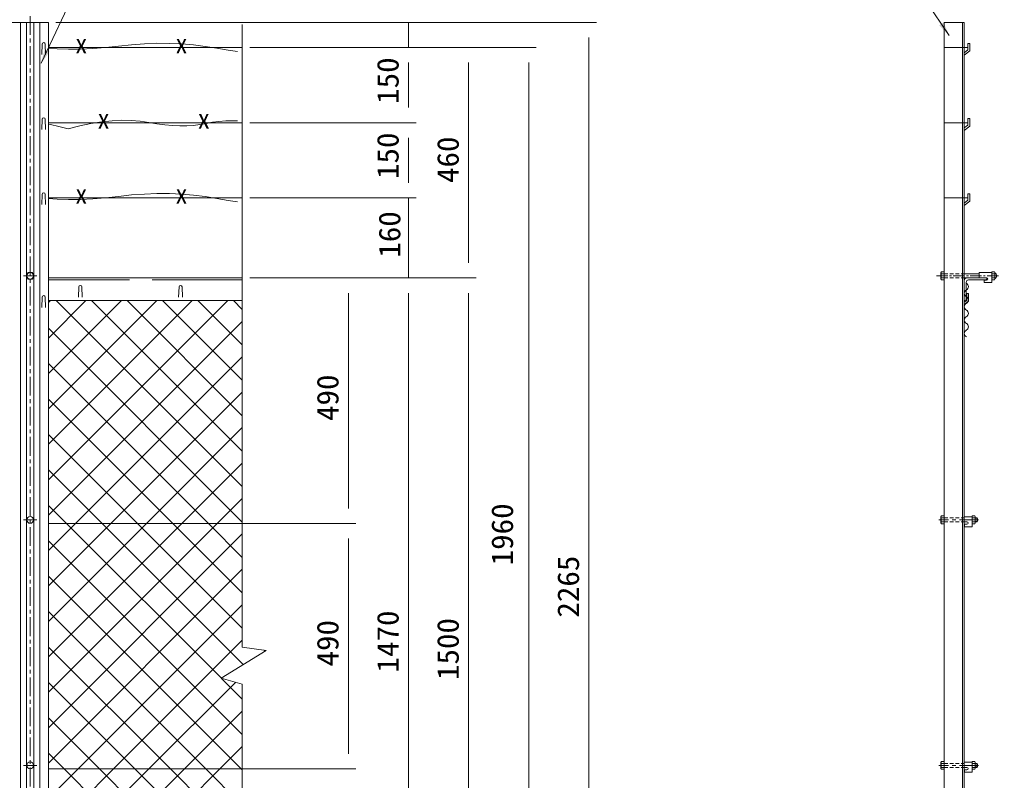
# Model space of a CAD drawing. Units: millimetres, scale not verified. Extents: x -4455 to 4455, y -3150 to 3150.
# Drawn here: x -1447 to 506, y 311 to 1830 of the extents above; entities that cross this region are included whole.
import ezdxf
from ezdxf.enums import TextEntityAlignment as Align

# ---------------------------------------------------------------- set-up
doc = ezdxf.new("R2010")
doc.units = ezdxf.units.MM
doc.header["$LTSCALE"] = 30
for name, pattern in [('DASHED', [7.5, 6, -1.5]), ('USER1', [2, 1.25, -0.25, 0.25, -0.25]), ('USER2', [0.375, 0.25, -0.125]), ('USER4', [1.125, 0.75, -0.125, 0.125, -0.125])]:
    doc.linetypes.add(name, pattern=pattern)
for name, color, linetype, lineweight in [('0-0_1部材', 3, 'Continuous', 18), ('0-1_5寸法', 1, 'Continuous', 18), ('0-3_8部品', 3, 'Continuous', 18), ('0-5_0', 3, 'Continuous', 18), ('0-7_2網', 4, 'Continuous', 18), ('0-8_AMI', 3, 'Continuous', 18), ('0-A_6文字', 3, 'Continuous', 9), ('0-B_中心線', 1, 'USER1', 18), ('0-D_BUHIN', 3, 'Continuous', 18)]:
    doc.layers.add(name, color=color, linetype=linetype, lineweight=lineweight)
doc.styles.add('ＭＳ ゴシック', font='')
doc.styles.get('ＭＳ ゴシック').set_extended_font_data('MS Gothic')

msp = doc.modelspace()

# ---------------------------------------------------------------- linework, layer by layer
at = {"layer": '0-0_1部材', "color": 7, "lineweight": 9}
for p, q in [((-1389.01, 1824.06), (-1462.01, 1824.06)), ((-1389.01, 1824.06), (-1389.01, -440.94)), ((398.22, 1824.06), (398.22, -440.94)), ((398.22, 1824.06), (438.22, 1824.06)), ((434.72, 1824.06), (434.72, -440.94)), ((438.22, 1824.06), (438.22, 314.06)), ((449.68, 1782.33), (449.68, 1767.36)), ((438.22, 1763.56), (445.68, 1769.33)), ((438.22, 1758.5), (449.68, 1767.36)), ((445.68, 1632.33), (445.68, 1619.33)), ((449.68, 1632.33), (445.68, 1632.33)), ((449.68, 1632.33), (449.68, 1617.36)), ((438.22, 1613.56), (445.68, 1619.33)), ((438.22, 1608.5), (449.68, 1617.36)), ((438.22, 1463.56), (445.68, 1469.33)), ((438.22, 1458.5), (449.68, 1467.36)), ((449.68, 1482.33), (449.68, 1467.36)), ((438.22, 1374.06), (438.22, -440.94)), ((-1002.19, 1314.06), (-1389.01, 1314.06)), ((438.22, 1269.06), (438.22, 1309.06)), ((446.72, 1310.06), (480.22, 1310.06)), ((442.22, 1272.06), (442.22, 1305.56)), ((443.1, 1282.9), (443.1, 1269.24)), ((446.6, 1282.9), (443.1, 1282.9)), ((446.6, 1282.9), (446.6, 1267.52)), ((-1002.19, 1269.06), (-1389.01, 1269.06)), ((438.22, 1265.46), (443.1, 1269.24)), ((438.22, 1269.06), (439.22, 1269.06)), ((438.22, 1261.04), (446.6, 1267.52))]:
    msp.add_line(p, q, dxfattribs=at)
at = {"layer": '0-0_1部材'}
for p, q in [((-1444.51, 1824.06), (-1444.51, -440.94)), ((-1433.01, 1824.06), (-1433.01, -440.94)), ((-1418.01, 1824.06), (-1418.01, -440.94)), ((-1406.51, 1824.06), (-1406.51, -440.94)), ((-1329.26, 1275.56), (-1328.51, 1296.06)), ((-1321.76, 1275.56), (-1322.51, 1296.06)), ((-1129.26, 1275.56), (-1128.51, 1296.06)), ((-1121.76, 1275.56), (-1122.51, 1296.06))]:
    msp.add_line(p, q, dxfattribs=at)
at = {"layer": '0-0_1部材', "color": 4}
for p, q in [((-1002.19, 577.34), (-1002.19, 1820.04)), ((-1044.29, 514.99), (-954.5, 570.7)), ((-1002.19, 577.34), (-954.5, 570.7)), ((-1002.19, 502.99), (-1044.29, 514.99)), ((-1002.19, -319.73), (-1002.19, 502.99))]:
    msp.add_line(p, q, dxfattribs=at)
at = {"layer": '0-0_1部材', "color": 1}
for p, q in [((-1389.01, 1774.06), (-1002.19, 1774.06)), ((445.68, 1774.06), (398.22, 1774.06)), ((-1389.01, 1624.06), (-1002.19, 1624.06)), ((445.68, 1624.06), (398.22, 1624.06)), ((-1389.01, 1474.06), (-1002.19, 1474.06)), ((445.68, 1474.06), (398.22, 1474.06))]:
    msp.add_line(p, q, dxfattribs=at)
at = {"layer": '0-0_1部材', "color": 1, "linetype": 'DASHED'}
msp.add_line((-1002.19, 1310.06), (-1389.01, 1310.06), dxfattribs=at)
at = {"layer": '0-0_1部材', "color": 1}
for points in [[(-1389.01, 1772.41), (-1371.88, 1771.3), (-1348.71, 1770.71), (-1324.87, 1770.98), (-1300.34, 1772.11), (-1275.14, 1774.1), (-1249.26, 1776.94), (-1223.26, 1779.74), (-1197.68, 1781.57), (-1172.53, 1782.45), (-1147.81, 1782.37), (-1123.51, 1781.33), (-1099.64, 1779.33), (-1076.2, 1776.37), (-1053.18, 1772.46), (-1030.61, 1768.64), (-1011.81, 1766.37)], [(-1349.68, 1611.68), (-1368.03, 1616.7), (-1385.02, 1620.66), (-1389.01, 1621.4)], [(-1011.81, 1627.62), (-1020.63, 1627.82), (-1035.06, 1627.48), (-1048.81, 1626.47), (-1061.89, 1624.79), (-1074.29, 1622.44), (-1086.64, 1620.12), (-1099.56, 1618.54), (-1113.03, 1617.69), (-1127.06, 1617.58), (-1141.65, 1618.21), (-1156.81, 1619.58), (-1172.52, 1621.68), (-1188.8, 1624.52), (-1205.8, 1627.13), (-1223.69, 1628.53), (-1242.46, 1628.73), (-1262.13, 1627.73), (-1282.69, 1625.52), (-1304.13, 1622.11), (-1326.46, 1617.5), (-1349.68, 1611.68)], [(-1389.01, 1472.41), (-1371.88, 1471.3), (-1348.71, 1470.71), (-1324.87, 1470.98), (-1300.34, 1472.11), (-1275.14, 1474.1), (-1249.26, 1476.94), (-1223.26, 1479.74), (-1197.68, 1481.57), (-1172.53, 1482.45), (-1147.81, 1482.37), (-1123.51, 1481.33), (-1099.64, 1479.33), (-1076.2, 1476.37), (-1053.18, 1472.46), (-1030.61, 1468.64), (-1011.81, 1466.37)]]:
    msp.add_lwpolyline(points, dxfattribs=at)
at = {"layer": '0-0_1部材', "color": 7, "lineweight": 9}
for points in [[(449.68, 1782.33), (445.68, 1782.33), (445.68, 1769.33)], [(449.68, 1482.33), (445.68, 1482.33), (445.68, 1469.33)], [(443.22, 1314.06), (483.22, 1314.06), (483.22, 1313.06)]]:
    msp.add_lwpolyline(points, dxfattribs=at)
for centre, radius, start, end in [((443.22, 1309.06), 5, 90, 180), ((446.72, 1305.56), 4.5, 90, 180), ((480.22, 1313.06), 3, 270, 360), ((439.22, 1272.06), 3, 270, 360)]:
    msp.add_arc(centre, radius, start, end, dxfattribs=at)
at = {"layer": '0-0_1部材'}
for centre in [(-1325.51, 1296.06), (-1125.51, 1296.06)]:
    msp.add_arc(centre, 3, 0, 180, dxfattribs=at)
at = {"layer": '0-1_5寸法'}
for p, q in [((-1370.86, 1824.06), (-655.62, 1824.06)), ((-670.62, 1774.06), (-670.62, 1824.06)), ((-987.19, 1774.06), (-655.62, 1774.06)), ((-987.19, 1774.06), (-655.62, 1774.06)), ((-987.19, 1774.06), (-535.62, 1774.06)), ((-972.19, 1774.06), (-415.62, 1774.06)), ((-670.62, 1654.06), (-670.62, 1744.06)), ((-670.62, 1744.06), (-670.62, 1714.06)), ((-550.62, 1744.06), (-550.62, 1344.06)), ((-430.62, 1744.06), (-430.62, -155.94)), ((-987.19, 1624.06), (-655.62, 1624.06)), ((-987.19, 1624.06), (-655.62, 1624.06)), ((-670.62, 1504.06), (-670.62, 1594.06)), ((-670.62, 1504.06), (-670.62, 1534.06)), ((-987.19, 1474.06), (-655.62, 1474.06)), ((-987.19, 1474.06), (-655.62, 1474.06)), ((-670.62, 1314.06), (-670.62, 1474.06)), ((-987.19, 1314.06), (-535.62, 1314.06)), ((-987.19, 1314.06), (-655.62, 1314.06)), ((-987.19, 1314.06), (-775.62, 1314.06)), ((-987.19, 1314.06), (-655.62, 1314.06)), ((-987.19, 1314.06), (-535.62, 1314.06)), ((-790.62, 854.06), (-790.62, 1284.06)), ((-670.62, -125.94), (-670.62, 1284.06)), ((-670.62, 1284.06), (-670.62, 1254.06)), ((-550.62, 1284.06), (-550.62, -155.94)), ((-1028.52, 824.06), (-775.62, 824.06)), ((-987.19, 824.06), (-775.62, 824.06)), ((-790.62, 364.06), (-790.62, 794.06)), ((-1010.75, 334.06), (-775.62, 334.06)), ((-987.19, 334.06), (-775.62, 334.06))]:
    msp.add_line(p, q, dxfattribs=at)
at = {"layer": '0-3_8部品', "color": 1, "linetype": 'USER1'}
for p, q in [((-1438.95, 1318.51), (-1412.07, 1318.51)), ((-1438.94, 831.19), (-1412.06, 831.19)), ((466.55, 831.19), (387.51, 831.19)), ((-1438.94, 341.19), (-1412.06, 341.19)), ((466.55, 341.19), (387.51, 341.19))]:
    msp.add_line(p, q, dxfattribs=at)
at = {"layer": '0-3_8部品', "color": 1, "linetype": 'USER4'}
msp.add_line((506.45, 1318.51), (383.17, 1318.51), dxfattribs=at)
at = {"layer": '0-3_8部品'}
for p, q in [((391.82, 1312.59), (392.93, 1310.67)), ((392.51, 1322.51), (398.22, 1322.51)), ((392.51, 1314.51), (398.22, 1314.51)), ((392.93, 1326.35), (398.22, 1326.35)), ((438.22, 1322.51), (468.03, 1322.51)), ((438.22, 1314.51), (468.03, 1314.51)), ((468.03, 1324.83), (493.03, 1324.83)), ((468.03, 1324.83), (468.03, 1314.33)), ((468.03, 1314.33), (482.78, 1314.33)), ((478.03, 1309.83), (482.78, 1309.83)), ((478.03, 1309.83), (478.03, 1304.83)), ((493.03, 1310.67), (493.03, 1326.35)), ((493.03, 1324.83), (493.03, 1304.83)), ((498.74, 1322.51), (493.03, 1322.51)), ((498.74, 1314.51), (493.03, 1314.51)), ((498.32, 1310.67), (493.03, 1310.67)), ((499.43, 1312.59), (498.32, 1310.67)), ((499.43, 1312.59), (499.43, 1324.43)), ((478.03, 1304.83), (493.03, 1304.83)), ((391.82, 837.11), (392.93, 839.03)), ((391.82, 825.27), (391.82, 837.11)), ((392.51, 835.19), (398.22, 835.19)), ((392.51, 827.19), (398.22, 827.19)), ((392.93, 839.03), (398.22, 839.03)), ((398.22, 823.35), (398.22, 839.03)), ((438.22, 837.52), (453.97, 837.52)), ((438.22, 827.02), (443.72, 827.02)), ((438.97, 822.52), (438.97, 817.52)), ((438.97, 822.52), (443.72, 822.52)), ((453.97, 823.35), (453.97, 839.03)), ((453.97, 837.52), (453.97, 817.52)), ((459.68, 835.19), (453.97, 835.19)), ((459.68, 827.19), (453.97, 827.19)), ((459.26, 823.35), (453.97, 823.35)), ((460.37, 825.27), (459.26, 823.35)), ((460.37, 825.27), (460.37, 837.11)), ((460.37, 835.19), (463.92, 835.19)), ((460.37, 827.19), (463.92, 827.19)), ((463.92, 827.19), (463.92, 835.19)), ((438.97, 817.52), (453.97, 817.52)), ((391.82, 335.27), (391.82, 347.11)), ((391.82, 335.27), (392.93, 333.35)), ((392.51, 345.19), (398.22, 345.19)), ((392.51, 337.19), (398.22, 337.19)), ((392.93, 333.35), (398.22, 333.35)), ((398.22, 333.35), (398.22, 349.03)), ((438.22, 347.52), (453.97, 347.52)), ((438.22, 337.02), (443.72, 337.02)), ((438.97, 332.52), (443.72, 332.52)), ((453.97, 333.35), (453.97, 349.03)), ((459.26, 349.03), (453.97, 349.03)), ((453.97, 347.52), (453.97, 327.52)), ((459.68, 345.19), (453.97, 345.19)), ((459.68, 337.19), (453.97, 337.19)), ((460.37, 347.11), (459.26, 349.03)), ((460.37, 335.27), (460.37, 347.11)), ((460.37, 345.19), (463.92, 345.19)), ((460.37, 337.19), (463.92, 337.19)), ((463.92, 337.19), (463.92, 345.19))]:
    msp.add_line(p, q, dxfattribs=at)
at = {"layer": '0-3_8部品', "linetype": 'USER2'}
for p, q in [((398.22, 1322.51), (438.22, 1322.51)), ((398.22, 1314.51), (438.22, 1314.51))]:
    msp.add_line(p, q, dxfattribs=at)
at = {"layer": '0-3_8部品', "color": 1, "linetype": 'USER2'}
for p, q in [((398.22, 835.19), (438.22, 835.19)), ((398.22, 827.19), (438.22, 827.19)), ((398.22, 345.19), (438.22, 345.19)), ((398.22, 337.19), (438.22, 337.19))]:
    msp.add_line(p, q, dxfattribs=at)
at = {"layer": '0-3_8部品', "color": 7, "lineweight": 9}
for p, q in [((438.22, 816.06), (438.22, 832.06)), ((438.22, 326.06), (438.22, 342.06))]:
    msp.add_line(p, q, dxfattribs=at)
at = {"layer": '0-3_8部品', "color": 1}
for p, q in [((460.37, 834.39), (464.33, 834.39)), ((460.37, 827.99), (464.33, 827.99)), ((460.37, 344.39), (464.33, 344.39)), ((460.37, 337.99), (464.33, 337.99))]:
    msp.add_line(p, q, dxfattribs=at)
at = {"layer": '0-3_8部品'}
msp.add_lwpolyline([(-1417.68, 1318.51), (-1421.6, 1325.3), (-1429.44, 1325.3), (-1433.36, 1318.51), (-1429.44, 1311.72), (-1421.6, 1311.72)], close=True, dxfattribs=at)
for points in [[(391.82, 1312.59), (391.82, 1324.43), (392.93, 1326.35)], [(392.93, 1310.67), (398.22, 1310.67), (398.22, 1326.35)], [(499.43, 1324.43), (498.32, 1326.35), (493.03, 1326.35)], [(391.82, 825.27), (392.93, 823.35), (398.22, 823.35)], [(460.37, 837.11), (459.26, 839.03), (453.97, 839.03)], [(391.82, 347.11), (392.93, 349.03), (398.22, 349.03)], [(438.97, 332.52), (438.97, 327.52), (453.97, 327.52)], [(460.37, 335.27), (459.26, 333.35), (453.97, 333.35)]]:
    msp.add_lwpolyline(points, dxfattribs=at)
for centre in [(-1425.52, 1318.51), (-1425.51, 831.19), (-1425.51, 341.19)]:
    msp.add_circle(centre, 6.8, dxfattribs=at)
for centre, radius, start, end in [((394.85, 1324.43), 3.03, 180, 219.3382), ((403.82, 1318.51), 12, 160.52878, 199.47122), ((394.85, 1312.59), 3.03, 140.6618, 180), ((482.78, 1312.08), 2.25, 270, 90), ((496.4, 1324.43), 3.03, 320.6618, 360), ((487.43, 1318.51), 12, 340.52878, 19.47122), ((496.4, 1312.59), 3.03, 360, 39.3382), ((496.27, 1318.51), 6.71, 298.05542, 61.94458), ((394.85, 837.11), 3.03, 180, 219.3382), ((403.82, 831.19), 12, 160.52878, 199.47122), ((394.85, 825.27), 3.03, 140.6618, 180), ((443.72, 824.77), 2.25, 270, 90), ((457.34, 837.11), 3.03, 320.6618, 0), ((448.37, 831.19), 12, 340.52878, 19.47122), ((457.34, 825.27), 3.03, 0, 39.3382), ((457, 831.19), 8, 330, 30), ((394.85, 347.11), 3.03, 180, 219.3382), ((403.82, 341.19), 12, 160.52878, 199.47122), ((394.85, 335.27), 3.03, 140.6618, 180), ((443.72, 334.77), 2.25, 270, 90), ((457.34, 347.11), 3.03, 320.6618, 0), ((448.37, 341.19), 12, 340.52878, 19.47122), ((457.34, 335.27), 3.03, 0, 39.3382), ((457, 341.19), 8, 330, 30)]:
    msp.add_arc(centre, radius, start, end, dxfattribs=at)
at = {"layer": '0-5_0'}
for p, q in [((-1402.26, 1760.43), (-1401.51, 1780.93)), ((-1394.76, 1760.43), (-1395.51, 1780.93)), ((-1402.26, 1610.43), (-1401.51, 1630.93)), ((-1394.76, 1610.43), (-1395.51, 1630.93)), ((-1402.26, 1460.43), (-1401.51, 1480.93)), ((-1394.76, 1460.43), (-1395.51, 1480.93)), ((-1402.26, 1255.43), (-1401.51, 1275.93)), ((-1394.76, 1255.43), (-1395.51, 1275.93))]:
    msp.add_line(p, q, dxfattribs=at)
for centre in [(-1398.51, 1780.93), (-1398.51, 1630.93), (-1398.51, 1480.93), (-1398.51, 1275.93)]:
    msp.add_arc(centre, 3, 0, 180, dxfattribs=at)
at = {"layer": '0-7_2網', "color": 1}
for p, q in [((-1374.01, 1824.06), (-295.62, 1824.06)), ((-310.62, -410.94), (-310.62, 1794.06))]:
    msp.add_line(p, q, dxfattribs=at)
at = {"layer": '0-7_2網'}
for p, q in [((-1389.01, 1264.96), (-1384.91, 1269.06)), ((-1389.01, 1194.25), (-1314.2, 1269.06)), ((-1389.01, 1123.54), (-1243.48, 1269.06)), ((-1389.01, 1052.82), (-1172.77, 1269.06)), ((-1389.01, 982.11), (-1102.06, 1269.06)), ((-1389.01, 911.4), (-1031.35, 1269.06)), ((-1002.19, 897.68), (-1373.57, 1269.06)), ((-1002.19, 968.39), (-1302.86, 1269.06)), ((-1002.19, 1039.1), (-1232.15, 1269.06)), ((-1002.19, 1109.81), (-1161.44, 1269.06)), ((-1002.19, 1180.52), (-1090.73, 1269.06)), ((-1002.19, 1251.23), (-1020.01, 1269.06)), ((-1389.01, 840.69), (-1002.19, 1227.51)), ((-1002.19, 826.97), (-1389.01, 1213.79)), ((-1069.99, 824.06), (-1389.01, 1143.07)), ((-1264.22, 824.06), (-1002.19, 1086.09)), ((-1140.7, 824.06), (-1389.01, 1072.36)), ((-1193.51, 824.06), (-1002.19, 1015.38)), ((-1122.8, 824.06), (-1002.19, 944.67)), ((-1052.09, 824.06), (-1002.19, 873.95)), ((-1389.01, 699.27), (-1264.22, 824.06)), ((-1389.01, 628.56), (-1193.51, 824.06)), ((-1389.01, 557.85), (-1122.8, 824.06)), ((-1389.01, 487.14), (-1052.09, 824.06)), ((-1002.19, 685.55), (-1140.7, 824.06)), ((-1002.19, 756.26), (-1069.99, 824.06)), ((-1389.01, 416.43), (-1002.19, 803.24)), ((-1002.19, 402.71), (-1389.01, 789.52)), ((-1389.01, 345.72), (-1002.19, 732.53)), ((-1004.25, 334.06), (-1389.01, 718.81)), ((-1074.96, 334.06), (-1389.01, 648.1)), ((-1329.96, 334.06), (-1002.19, 661.82)), ((-1259.25, 334.06), (-1002.19, 591.11)), ((-1145.67, 334.06), (-1389.01, 577.39)), ((-956.7, 569.34), (-958.63, 571.28)), ((-1002.19, 473.42), (-1043.56, 514.78)), ((-1216.39, 334.06), (-1389.01, 506.68)), ((-1117.82, 334.06), (-1002.19, 449.69)), ((-1287.1, 334.06), (-1389.01, 435.97)), ((-1047.11, 334.06), (-1002.19, 378.98)), ((-1357.81, 334.06), (-1389.01, 365.26)), ((-1389.01, 275.01), (-1329.96, 334.06)), ((-1389.01, 204.3), (-1259.25, 334.06)), ((-1389.01, 62.88), (-1117.82, 334.06)), ((-1389.01, -7.84), (-1047.11, 334.06)), ((-1002.19, -21.56), (-1357.81, 334.06)), ((-1002.19, 49.15), (-1287.1, 334.06)), ((-1002.19, 119.86), (-1216.39, 334.06)), ((-1002.19, 190.57), (-1145.67, 334.06)), ((-1002.19, 261.29), (-1074.96, 334.06)), ((-1002.19, 332), (-1004.25, 334.06))]:
    msp.add_line(p, q, dxfattribs=at)
for points in [[(-1389.01, 769.98), (-1334.93, 824.06), (-1002.19, 1156.8)], [(-1002.19, 614.84), (-1211.41, 824.06), (-1389.01, 1001.65)], [(-1000.33, 542.27), (-1282.12, 824.06), (-1389.01, 930.94)], [(-1043.96, 515.19), (-1352.83, 824.06), (-1389.01, 860.23)], [(-1389.01, 133.59), (-1188.54, 334.06), (-1015.74, 506.85)]]:
    msp.add_lwpolyline(points, dxfattribs=at)
at = {"layer": '0-8_AMI'}
for centre, start, end in [((445.98, 1283.43), 118.07249, 241.92751), ((438.86, 1296.76), 298.07249, 61.92751), ((438.86, 1270.09), 298.07249, 61.92751), ((445.98, 1256.76), 118.07249, 241.92751), ((438.86, 1243.43), 298.07249, 61.92751), ((445.98, 1230.09), 118.07249, 241.92751), ((438.86, 1216.76), 298.07249, 61.92751), ((445.98, 1203.43), 118.07249, 241.92751)]:
    msp.add_arc(centre, 7.56, start, end, dxfattribs=at)
at = {"layer": '0-A_6文字', "color": 7}
for points in [[(34.78, 1911.87), (331.36, 1911.87), (408.14, 1798.06)], [(-1037.42, 1891.46), (-1333.7, 1891.46), (-1403.53, 1742.79)]]:
    msp.add_lwpolyline(points, dxfattribs=at)
for points in [[(409.26, 1796.4), (388.17, 1818.35), (396.8, 1824.18)], [(-1404.38, 1740.98), (-1396.35, 1770.35), (-1386.91, 1765.92)]]:
    msp.add_solid(points, dxfattribs=at)
at = {"layer": '0-B_中心線'}
msp.add_line((-1425.51, 1836.86), (-1425.51, -450.31), dxfattribs=at)
at = {"layer": '0-D_BUHIN'}
for p, q in [((-1002.19, 824.06), (-1389.01, 824.06)), ((-1002.19, 334.06), (-1389.01, 334.06))]:
    msp.add_line(p, q, dxfattribs=at)

# ---------------------------------------------------------------- texts
at = {"layer": '0-0_1部材', "color": 1, "style": 'ＭＳ ゴシック', "width": 1.2}
for p in [(-1335.33, 1753.78), (-1135.33, 1753.78), (-1290.82, 1603.78), (-1090.82, 1603.78), (-1335.33, 1453.78), (-1135.33, 1453.78)]:
    msp.add_text('X', height=28.81, dxfattribs=at).set_placement(p, align=Align.BOTTOM_LEFT)
at = {"layer": '0-1_5寸法', "color": 3, "style": 'ＭＳ ゴシック', "width": 1.05}
for s, p in [('150', (-677.29, 1661.56)), ('150', (-677.29, 1511.56)), ('460', (-557.29, 1503.56)), ('160', (-673.82, 1354.49)), ('490', (-797.29, 1028.56)), ('1960', (-449.01, 740.4)), ('1470', (-677.29, 526.56)), ('490', (-797.29, 538.56)), ('1500', (-557.29, 511.56))]:
    msp.add_text(s, height=43.33, rotation=90, dxfattribs=at).set_placement(p, align=Align.BOTTOM_LEFT)
at = {"layer": '0-7_2網', "color": 3, "style": 'ＭＳ ゴシック', "width": 1.05}
msp.add_text('2265', height=43.33, rotation=90, dxfattribs=at).set_placement((-317.29, 636.06), align=Align.BOTTOM_LEFT)

doc.saveas('drawing.dxf')
